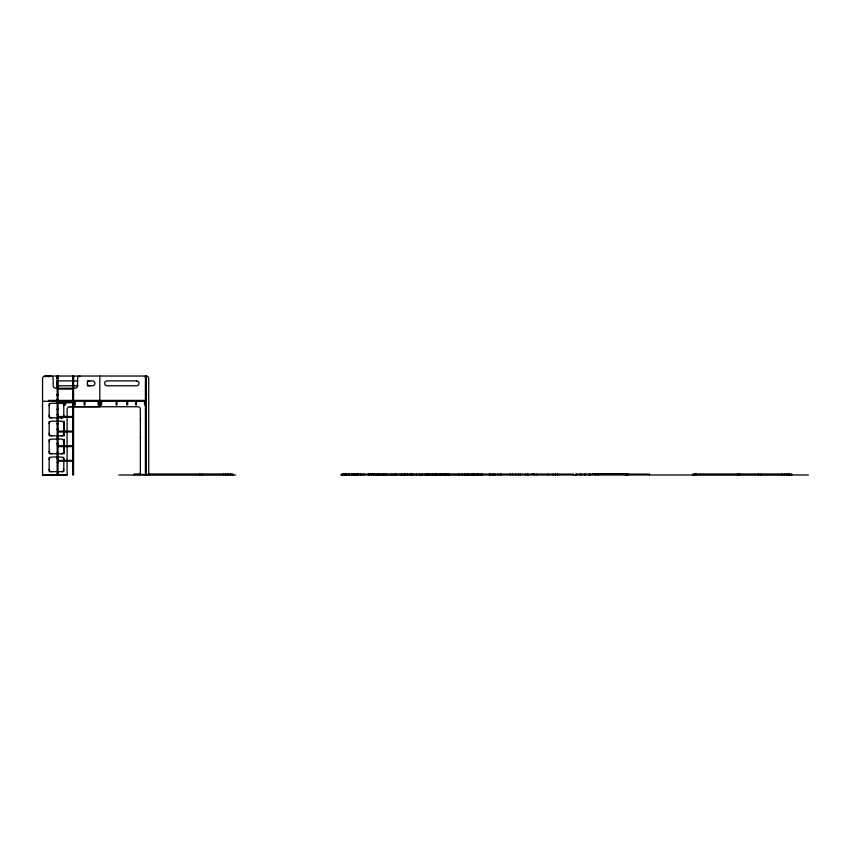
<?xml version="1.0" encoding="UTF-8"?>
<svg xmlns="http://www.w3.org/2000/svg" width="851" height="851" viewBox="0 0 851 851"><rect width="100%" height="100%" fill="white"/><g stroke="black" fill="none" stroke-linecap="round" stroke-linejoin="round"><path stroke-width="1.28" d="M140.351 474.975L140.351 409.193A2.436 2.436 0 0 0 137.915 406.757L69.537 406.757A2.436 2.436 0 0 0 67.101 409.193L67.101 474.975L42.55 474.975L42.55 378.461A2.436 2.436 0 0 1 44.986 376.036L146.287 376.036A2.436 2.436 0 0 1 148.723 378.472L148.723 474.975M57.166 376.206L58.049 376.11M72.665 376.206L73.537 376.11M57.166 376.333L58.049 376.333M72.665 376.333L73.537 376.333M57.166 376.504L58.049 376.504M72.665 376.504L73.537 376.504M57.166 376.706L58.049 376.706M72.665 376.706L73.537 376.706M57.166 376.94L58.049 376.94M72.665 376.94L73.537 376.94M57.166 377.195L58.049 377.195M72.665 377.195L73.537 377.195M57.166 377.482L58.049 377.482M72.665 377.482L73.537 377.482M57.166 377.791L58.049 377.791M72.665 377.791L73.537 377.791M57.166 378.121L58.049 378.121M72.665 378.121L73.537 378.121M57.166 378.472L58.049 378.472M72.665 378.472L73.537 378.472M57.166 380.525L58.049 380.525M72.665 380.525L73.537 380.525M77.877 380.908L59.262 380.908A2.436 2.436 0 0 0 56.826 383.344A2.436 2.436 0 0 0 59.262 385.78L77.877 385.78M87.174 380.908L92.493 380.908A2.436 2.436 0 0 1 94.929 383.344A2.436 2.436 0 0 1 92.493 385.78L87.174 385.78M57.166 381.088L58.049 381.088M72.665 381.088L73.537 381.088M57.166 386.035L58.049 386.035M72.665 386.035L73.537 386.035M57.166 386.599L58.049 386.599M72.665 386.599L73.537 386.599M57.166 394.332L58.049 394.332M72.665 394.332L73.537 394.332M57.166 394.896L58.049 394.896M72.665 394.896L73.537 394.896M57.166 395.524L58.049 395.524M72.665 395.524L73.537 395.524M57.166 399.704L58.049 399.704M72.665 399.704L73.537 399.704M57.166 400.268L58.049 400.268M72.665 400.268L73.537 400.268M42.55 401.268L48.294 401.268M145.415 404.927L144.532 404.927L144.532 401.268M69.537 406.735L99.801 406.757L99.801 376.036M57.166 408.948L58.049 408.948M72.665 408.948L73.537 408.948M57.166 409.512L58.049 409.512M72.665 409.512L73.537 409.512M57.166 414.32L58.049 414.32M72.665 414.32L73.537 414.32M57.166 414.884L58.049 414.884M72.665 414.884L73.537 414.884M50.039 417.873L62.931 417.873M57.166 423.564L58.049 423.564M72.665 423.564L73.537 423.564M57.166 424.138L58.049 424.138M72.665 424.138L73.537 424.138M57.166 428.936L58.049 428.936M72.665 428.936L73.537 428.936M57.166 429.51L58.049 429.51M72.665 429.51L73.537 429.51M50.039 435.797L62.931 435.797M57.166 438.191L58.049 438.191M72.665 438.191L73.537 438.191M57.166 438.754L58.049 438.754M72.665 438.754L73.537 438.754M57.166 443.562L58.049 443.562M72.665 443.562L73.537 443.562M57.166 444.126L58.049 444.126M72.665 444.126L73.537 444.126M57.166 452.806L58.049 452.806M72.665 452.806L73.537 452.806M57.166 453.37L58.049 453.37M72.665 453.37L73.537 453.37M50.039 453.732L62.931 453.732M57.166 457.923L58.049 457.923M72.665 457.923L73.537 457.923M57.166 458.178L58.049 458.178M72.665 458.178L73.537 458.178M57.166 458.742L58.049 458.742M72.665 458.742L73.537 458.742M57.166 462.795L58.049 462.795M72.665 462.795L73.537 462.795M49.794 471.656L62.91 471.656M57.166 473.752L58.049 473.741M72.665 473.741L73.537 473.752M140.798 474.092L134.181 474.092L134.181 474.975M148.659 474.092L233.131 474.092L233.131 474.975M134.181 474.528L233.131 474.528M353.697 474.528L358.771 474.092M378.078 474.528L477.028 474.528M692.725 474.528L791.664 474.528M42.55 474.964L67.101 474.954M118.832 474.975L235.78 474.975M340.666 474.975L808.45 474.975M44.986 376.025L50.73 376.036A2.436 2.436 0 0 1 53.166 378.472L53.166 385.78A2.436 2.436 0 0 0 55.602 388.216L75.101 388.216A2.436 2.436 0 0 0 77.537 385.78L77.537 378.472A2.436 2.436 0 0 1 79.973 376.036M791.664 474.975L791.664 474.092L692.725 474.092L692.725 474.975M789.228 474.092L789.228 474.975M788.345 474.092L788.345 474.975M786.792 474.092L786.792 474.975M784.356 474.092L784.356 474.975M781.92 474.092L781.92 474.975M760.943 474.092L760.943 474.975M758.507 474.092L758.507 474.975M739.785 474.092L739.785 474.975M739.306 474.092L739.306 474.975M738.349 474.092L738.349 474.975M737.87 474.092L737.87 474.975M696.341 474.092L696.341 474.975M695.863 474.092L695.863 474.975M694.895 474.092L694.895 474.975M694.416 474.092L694.416 474.975M649.473 474.975L649.473 474.092L592.37 474.092M628.229 474.975L628.229 474.092L575.776 474.092L575.776 474.975M626.836 474.092L626.836 474.975M625.793 474.092L625.793 474.975M598.125 474.092L598.125 474.975M595.689 474.092L595.689 474.975M590.126 474.092L590.126 474.975M589.52 474.092L589.52 474.975M585.254 474.092L585.254 474.975M585.073 474.092L585.073 474.975M580.808 474.092L580.808 474.975M580.201 474.092L580.201 474.975M576.201 474.092L576.201 474.975M573.34 474.975L573.34 474.092L341.879 474.092L341.879 474.975M557.767 474.092L557.767 474.975M555.331 474.092L555.331 474.975M552.895 474.092L552.895 474.975M548.023 474.092L548.023 474.975M536.907 474.092L536.907 474.975M534.471 474.092L534.471 474.975M533.407 474.092L532.535 474.092M527.918 474.092L527.918 474.975M527.312 474.092L527.312 474.975M525.482 474.092L525.482 474.975M520.174 474.092L520.174 474.975M518.365 474.092L518.365 474.975M515.929 474.092L515.929 474.975M512.621 474.092L512.621 474.975M510.398 474.092L510.398 474.975M510.185 474.092L510.185 474.975M501.101 474.092L501.101 474.975M500.441 474.092L500.441 474.975M498.005 474.092L497.952 474.975M494.931 474.092L494.931 474.975M494.686 474.092L494.686 474.975M493.708 474.092L493.708 474.975M492.25 474.092L492.25 474.975M490.644 474.092L490.644 474.975M489.421 474.092L489.421 474.975M482.506 474.092L482.506 474.975M482.113 474.092L482.113 474.975M480.889 474.092L480.889 474.975M480.07 474.092L480.07 474.975M478.241 474.092L478.241 474.975M477.028 474.092L477.028 474.975M476.762 474.092L476.762 474.975M474.581 474.092L474.581 474.975M474.326 474.092L474.326 474.975M473.581 474.092L473.581 474.975M472.369 474.092L472.369 474.975M472.145 474.092L472.145 474.975M469.007 474.092L469.007 474.975M467.273 474.092L467.273 474.975M465.061 474.092L465.061 474.975M464.582 474.092L464.582 474.975M462.146 474.092L462.146 474.975M458.827 474.092L458.827 474.975M449.083 474.092L449.083 474.975M448.296 474.092L448.2 474.975M447.615 474.092L447.615 474.975M446.924 474.092L446.924 474.975M446.839 474.092L446.796 474.975M446.647 474.092L446.647 474.975M446.498 474.092L446.456 474.975M446.232 474.092L446.307 474.975M445.977 474.092L445.977 474.975M445.701 474.092L445.701 474.975M445.403 474.092L445.403 474.975M445.073 474.092L445.073 474.975M444.722 474.092L444.733 474.975M444.382 474.092L444.382 474.975M444.009 474.092L444.009 474.975M443.86 474.092L443.86 474.975M443.648 474.092L443.648 474.975M443.254 474.092L443.254 474.975M441.669 474.092L441.669 474.975M440.818 474.092L440.818 474.975M439.956 474.092L439.956 474.975M436.925 474.092L436.925 474.975M436.563 474.092L436.563 474.975M435.733 474.092L435.733 474.975M434.404 474.092L434.404 474.975M432.819 474.092L432.819 474.975M432.553 474.092L432.553 474.975M432.404 474.092L432.404 474.975M432.223 474.092L432.223 474.975M429.776 474.092L429.776 474.975M429.244 474.092L429.244 474.975M428.149 474.092L428.149 474.975M427.766 474.092L427.766 474.975M426.798 474.092L426.798 474.975M426.436 474.092L426.436 474.975M425.33 474.092L425.33 474.975M422.022 474.092L422.022 474.975M421.011 474.975L420.937 474.528M419.586 474.092L419.586 474.975M416.479 474.092L416.479 474.975M412.671 474.092L412.671 474.975M411.459 474.092L411.459 474.975M411.054 474.092L411.054 474.975M410.693 474.092L410.693 474.975M409.842 474.092L409.842 474.975M407.406 474.092L407.406 474.975M405.267 474.092L405.267 474.975M404.087 474.092L404.087 474.975M401.651 474.092L401.651 474.975M400.81 474.528L400.736 474.975M395.992 474.092L395.992 474.975M395.311 474.092L395.311 474.975M394.949 474.092L394.949 474.975M394.768 474.092L394.768 474.975M391.907 474.092L391.907 474.975M389.471 474.975L389.439 474.528M386.163 474.092L386.163 474.975M384.992 474.092L384.992 474.975M384.258 474.092L384.131 474.975M383.727 474.092L383.727 474.975M381.737 474.092L381.737 474.975M379.567 474.092L379.567 474.975M379.206 474.092L379.301 474.975M378.078 474.092L378.078 474.975M377.472 474.092L377.472 474.975M376.865 474.092L376.865 474.975M375.025 474.092L375.025 474.975M374.514 474.092L368.515 474.092M373.983 474.092L373.983 474.975M373.78 474.092L373.78 474.975M371.547 474.092L371.547 474.975M369.557 474.092L369.557 474.975M369.249 474.092L369.249 474.975M368.334 474.092L368.334 474.975M363.813 474.092L363.813 474.975M363.462 474.092L363.462 474.975M361.026 474.092L361.026 474.975M360.484 474.092L360.484 474.975M357.952 474.092L358.026 474.975M357.845 474.092L357.845 474.975M357.697 474.092L357.697 474.975M357.441 474.092L357.441 474.975M356.505 474.092L356.505 474.975M355.856 474.092L355.856 474.975M354.527 474.975L354.505 474.528M354.069 474.092L354.069 474.975M353.697 474.092L353.697 474.975M353.325 474.092L353.325 474.975M352.814 474.092L352.814 474.975M351.633 474.092L351.633 474.975M349.197 474.092L349.197 474.975M348.591 474.092L348.591 474.975M346.761 474.092L346.761 474.975M346.612 474.092L346.612 474.975M346.24 474.092L346.24 474.975M345.878 474.092L345.878 474.975M345.517 474.092L345.527 474.975M345.176 474.092L345.176 474.975M344.857 474.092L344.857 474.975M344.549 474.092L344.549 474.975M344.272 474.092L344.325 474.975M344.027 474.092L344.027 474.975M343.804 474.092L343.751 474.975M343.613 474.092L343.613 474.975M343.453 474.092L343.41 474.975M342.634 474.092L342.634 474.975M342.059 474.092L341.953 474.975M230.695 474.092L230.695 474.975M228.249 474.092L228.249 474.975M225.813 474.092L225.813 474.975M223.377 474.092L223.377 474.975M202.41 474.092L202.41 474.975M199.964 474.092L199.964 474.975M146.287 376.036L146.287 474.975M145.415 376.036L145.415 400.395M145.415 401.268L145.415 474.975M140.543 419.032L140.543 419.905M140.543 436.999L140.543 437.871M140.543 473.486L140.543 474.369M136.5 401.268L136.5 404.927L135.628 404.927L135.628 401.268M127.629 401.268L127.629 404.927L126.756 404.927L126.756 401.268M117.013 401.268L117.013 404.927L116.14 404.927L116.14 401.268M101.556 401.268L101.556 404.927L98.056 404.927L98.056 401.268M100.684 401.268L100.684 404.927M98.929 401.268L98.929 404.927M84.994 401.268L84.994 404.927L84.121 404.927L84.121 401.268M75.228 401.268L75.228 404.927L74.356 404.927L74.356 401.268M73.537 376.057L73.537 474.964L72.665 474.975L72.665 376.057M73.09 388.216L73.09 389.088L57.613 389.088L57.613 388.216M65.548 401.268L65.548 404.927L64.665 404.927L64.665 401.268M64.219 421.341L64.219 435.797M64.219 439.297L64.219 453.732M63.793 403.821L63.793 417.064M63.793 421.373L63.793 435.797M63.793 439.297L63.793 453.732M63.793 457.232L63.793 471.656M58.049 376.057L58.049 474.964M57.166 376.057L57.166 474.964M49.177 403.821L49.177 417.873M49.177 421.373L49.177 435.797M49.177 439.297L49.177 453.732M49.177 457.232L49.177 471.656M48.294 376.025L48.294 376.908M45.858 376.025L45.858 376.908M49.177 423.617A2.436 2.436 0 0 1 51.613 421.181L61.357 421.181A2.436 2.436 0 0 1 63.793 423.617M63.793 433.361A2.436 2.436 0 0 1 61.357 435.797M51.613 435.797A2.436 2.436 0 0 1 49.177 433.361M49.177 405.693A2.436 2.436 0 0 1 51.613 403.257L61.357 403.257A2.436 2.436 0 0 1 63.793 405.693M63.793 415.437A2.436 2.436 0 0 1 61.357 417.873M51.613 417.873A2.436 2.436 0 0 1 49.177 415.437M49.177 441.552A2.436 2.436 0 0 1 51.613 439.116L61.357 439.116A2.436 2.436 0 0 1 63.793 441.552M63.793 451.296A2.436 2.436 0 0 1 61.357 453.732M51.613 453.732A2.436 2.436 0 0 1 49.177 451.296M49.177 459.476A2.436 2.436 0 0 1 51.613 457.04L61.357 457.04A2.436 2.436 0 0 1 63.793 459.476M63.793 469.22A2.436 2.436 0 0 1 61.357 471.656M51.613 471.656A2.436 2.436 0 0 1 49.177 469.22M89.717 385.78A2.436 2.436 0 0 1 87.281 383.344A2.436 2.436 0 0 1 89.717 380.908M136.543 380.908L107.109 380.908A2.436 2.436 0 0 0 104.673 383.344A2.436 2.436 0 0 0 107.109 385.78L136.543 385.78A2.436 2.436 0 0 0 138.979 383.344A2.436 2.436 0 0 0 136.543 380.908M145.84 400.395L48.752 400.395L48.752 401.268L145.84 401.268L145.84 400.395M73.09 401.885L57.613 401.885L57.613 402.757L73.09 402.757L73.09 401.885M73.09 416.501L57.613 416.501L57.613 417.373L73.09 417.373L73.09 416.501M73.09 431.117L57.613 431.117L57.613 431.989L73.09 431.989L73.09 431.117M73.09 445.733L57.613 445.733L57.613 446.615L73.09 446.615L73.09 445.733M73.09 460.359L57.613 460.359L57.613 461.231L73.09 461.231L73.09 460.359M437.51 474.975L437.51 474.092L437.435 474.975"/></g></svg>
